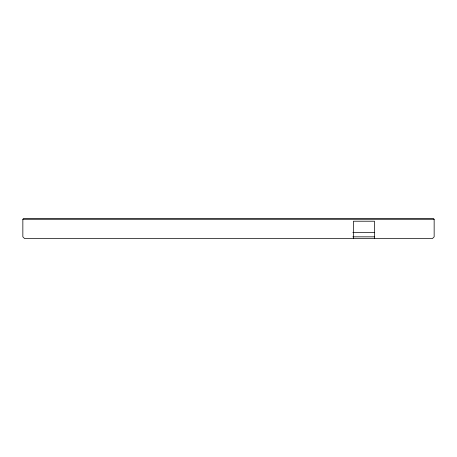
<?xml version="1.0" encoding="UTF-8"?>
<svg xmlns="http://www.w3.org/2000/svg" width="457" height="457" viewBox="0 0 457 457"><rect width="100%" height="100%" fill="white"/><g stroke="black" fill="none" stroke-linecap="round" stroke-linejoin="round"><path stroke-width="0.69" d="M22.85 219.286L23.73 218.412L433.27 218.412L434.15 219.286L434.15 236.835L432.396 238.588L24.604 238.588L22.85 236.835L22.85 219.286L434.15 219.286M352.815 232.447L374.666 232.447M352.815 236.835L374.666 236.835M374.489 238.588L374.489 221.217L353.432 221.217L353.432 238.588"/></g></svg>
